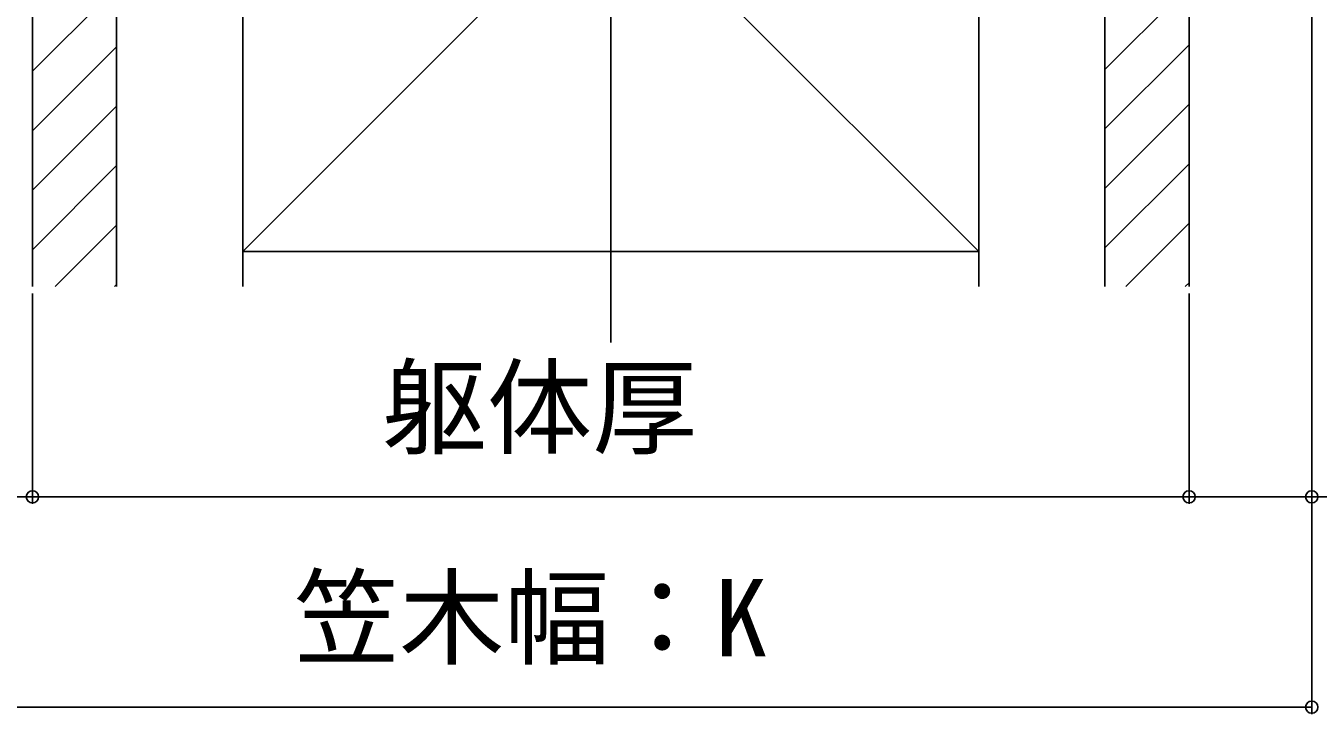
# Model space of a CAD drawing. Units: millimetres, scale not verified. Extents: x -875 to 875, y -1300 to 1292.
# Drawn here: x -214.8 to -30.4, y 687.9 to 786.1 of the extents above; entities that cross this region are included whole.
import ezdxf
from ezdxf.enums import TextEntityAlignment as Align

# ---------------------------------------------------------------- set-up
doc = ezdxf.new("R2010")
doc.units = ezdxf.units.MM
doc.header["$LTSCALE"] = 8
for name, color, linetype in [('0-7_YKK_D', 6, 'Continuous'), ('0-9_YSS_K', 3, 'Continuous'), ('0-A_YSS_KE', 3, 'Continuous')]:
    doc.layers.add(name, color=color, linetype=linetype)
doc.styles.add('ＭＳ ゴシック', font='')
doc.styles.get('ＭＳ ゴシック').set_extended_font_data('MS Gothic')

msp = doc.modelspace()

# ---------------------------------------------------------------- linework, layer by layer
at = {"layer": '0-7_YKK_D'}
for p, q in [((-31.358, 828.407), (-31.358, 687.907)), ((-31.358, 822.907), (-31.358, 717.907)), ((-213.858, 747.907), (-213.858, 717.907)), ((-213.858, 747.907), (-213.858, 717.907)), ((-48.858, 747.907), (-48.858, 717.907)), ((-48.858, 747.907), (-48.858, 717.907)), ((-213.858, 718.907), (-48.858, 718.907)), ((-231.358, 688.907), (-31.358, 688.907))]:
    msp.add_line(p, q, dxfattribs=at)
for points in [[(-213.858, 718.907), (-231.358, 718.907), (-352.92, 718.907)], [(-48.858, 718.907), (-31.358, 718.907), (90.205, 718.907)]]:
    msp.add_lwpolyline(points, dxfattribs=at)
for centre in [(-213.858, 718.907), (-213.858, 718.907), (-48.858, 718.907), (-48.858, 718.907), (-31.358, 718.907), (-31.358, 688.907)]:
    msp.add_circle(centre, 0.875, dxfattribs=at)
at = {"layer": '0-9_YSS_K'}
for p, q in [((-131.358, 740.907), (-131.358, 1000.125)), ((-201.858, 858.907), (-201.858, 748.907)), ((-183.858, 858.907), (-78.858, 753.907)), ((-78.858, 858.907), (-183.858, 753.907)), ((-183.858, 748.907), (-183.858, 858.907)), ((-78.858, 748.907), (-78.858, 858.907)), ((-60.858, 858.907), (-60.858, 748.907)), ((-201.858, 791.606), (-213.858, 779.606)), ((-48.858, 791.871), (-60.858, 779.871)), ((-201.858, 783.121), (-213.858, 771.121)), ((-48.858, 783.386), (-60.858, 771.386)), ((-201.858, 774.636), (-213.858, 762.636)), ((-48.858, 774.901), (-60.858, 762.901)), ((-201.858, 766.151), (-213.858, 754.151)), ((-48.858, 766.416), (-60.858, 754.416)), ((-48.858, 757.93), (-57.881, 748.907)), ((-201.858, 757.665), (-210.616, 748.907)), ((-201.858, 749.18), (-202.131, 748.907)), ((-48.858, 749.445), (-49.396, 748.907))]:
    msp.add_line(p, q, dxfattribs=at)
for points in [[(-201.858, 858.907), (-213.858, 858.907), (-213.858, 748.907)], [(-183.858, 858.907), (-201.858, 858.907), (-201.858, 748.907)], [(-78.858, 858.907), (-60.858, 858.907), (-60.858, 748.907)], [(-60.858, 858.907), (-48.858, 858.907), (-48.858, 748.907)]]:
    msp.add_lwpolyline(points, dxfattribs=at)
at = {"layer": '0-A_YSS_KE'}
msp.add_lwpolyline([(-183.858, 858.907), (-78.858, 858.907), (-78.858, 753.907), (-183.858, 753.907)], close=True, dxfattribs=at)

# ---------------------------------------------------------------- texts
at = {"layer": '0-7_YKK_D', "style": 'ＭＳ ゴシック'}
for s, p in [('躯体厚', (-164, 722.867)), ('笠木幅：K', (-176.528, 692.867))]:
    msp.add_text(s, height=11, dxfattribs=at).set_placement(p, align=Align.BOTTOM_LEFT)

doc.saveas('drawing.dxf')
